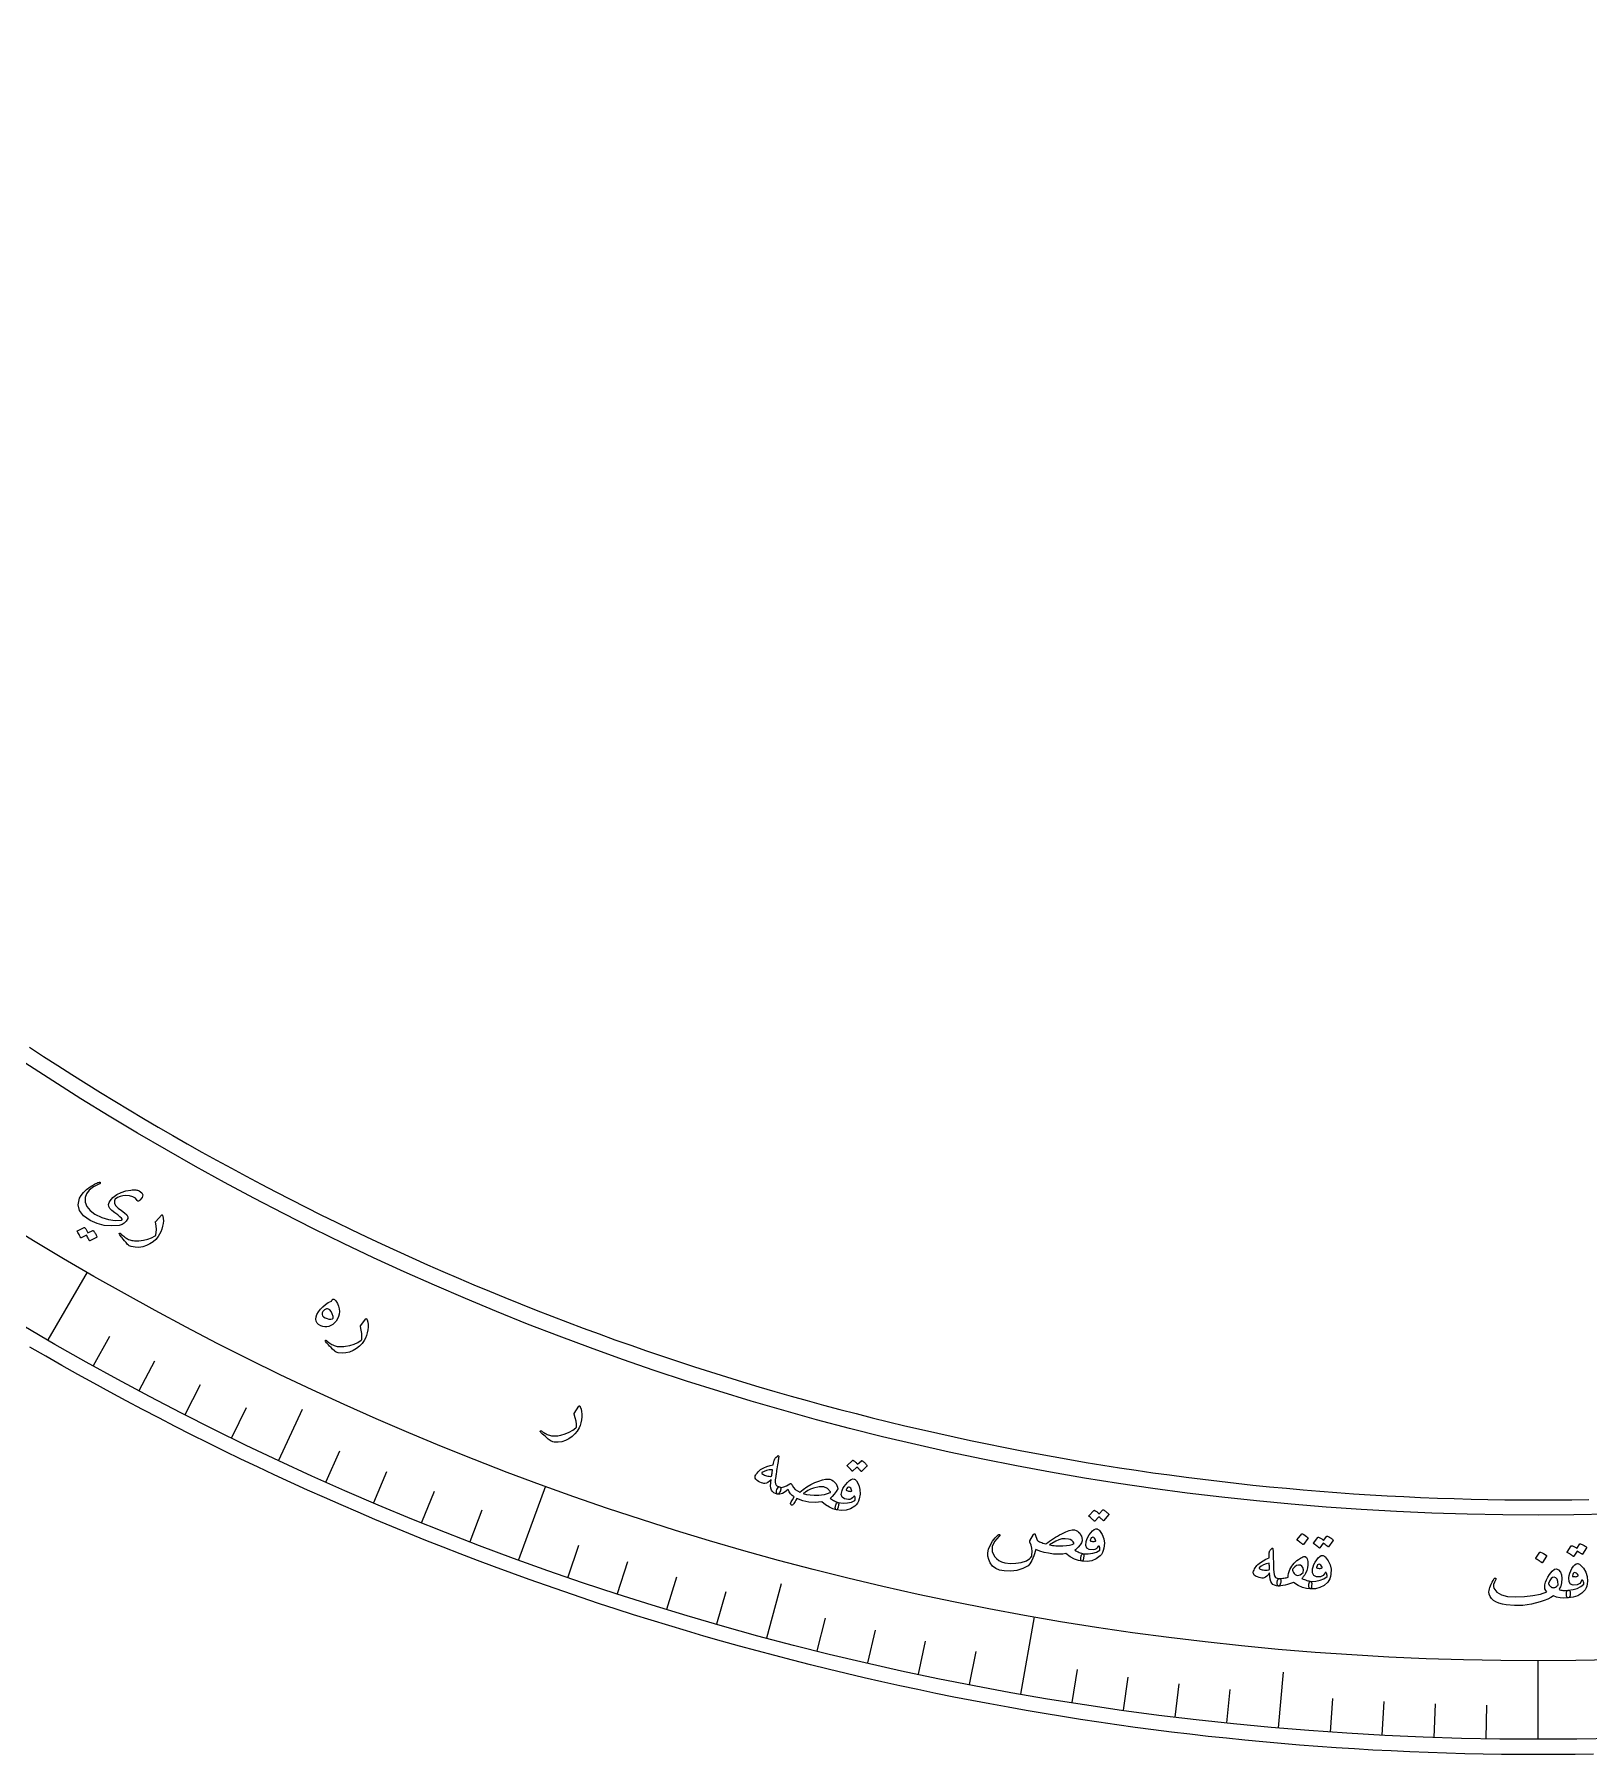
# Model space of a CAD drawing. Header units: millimetres. Extents: x -76 to 76, y -76 to 98.
# Drawn here: x -37.9 to 1.27, y -75.5 to -32.15 of the extents above; entities that cross this region are included whole.
import ezdxf

# ---------------------------------------------------------------- set-up
doc = ezdxf.new("R2010")
doc.units = ezdxf.units.MM
for name, color, linetype in [('CUT_INNER', 6, 'Continuous'), ('CUT_OUTER', 1, 'Continuous'), ('ENGRAVE', 7, 'Continuous'), ('ENGRAVE_FINE', 8, 'Continuous'), ('TEXT', 5, 'Continuous')]:
    doc.layers.add(name, color=color, linetype=linetype)

msp = doc.modelspace()

# ---------------------------------------------------------------- linework, layer by layer
at = {"layer": 'CUT_INNER'}
msp.add_lwpolyline([(-38.027, -57.6744), (-37.6724, -57.9067), (-37.3164, -58.1367), (-36.959, -58.3646), (-36.6002, -58.5903), (-36.24, -58.8137), (-35.8784, -59.035), (-35.5155, -59.254), (-35.1513, -59.4708), (-34.7857, -59.6854), (-34.4188, -59.8977), (-34.0506, -60.1078), (-33.6812, -60.3156), (-33.3105, -60.5211), (-32.9385, -60.7244), (-32.5653, -60.9253), (-32.1908, -61.124), (-31.8152, -61.3204), (-31.4383, -61.5144), (-31.0603, -61.7062), (-30.6811, -61.8956), (-30.3007, -62.0827), (-29.9192, -62.2674), (-29.5366, -62.4498), (-29.1528, -62.6299), (-28.768, -62.8076), (-28.3821, -62.9829), (-27.9951, -63.1559), (-27.607, -63.3265), (-27.218, -63.4947), (-26.8278, -63.6605), (-26.4367, -63.8239), (-26.0446, -63.9849), (-25.6515, -64.1435), (-25.2575, -64.2997), (-24.8624, -64.4535), (-24.4665, -64.6048), (-24.0696, -64.7537), (-23.6719, -64.9002), (-23.2732, -65.0442), (-22.8737, -65.1858), (-22.4732, -65.3249), (-22.072, -65.4616), (-21.6699, -65.5958), (-21.267, -65.7275), (-20.8633, -65.8568), (-20.4588, -65.9835), (-20.0536, -66.1078), (-19.6476, -66.2296), (-19.2408, -66.3489), (-18.8334, -66.4658), (-18.4252, -66.5801), (-18.0163, -66.6919), (-17.6068, -66.8012), (-17.1965, -66.9079), (-16.7857, -67.0122), (-16.3742, -67.1139), (-15.9621, -67.2131), (-15.5494, -67.3098), (-15.1361, -67.4039), (-14.7222, -67.4955), (-14.3078, -67.5846), (-13.8928, -67.6711), (-13.4773, -67.7551), (-13.0613, -67.8365), (-12.6449, -67.9154), (-12.2279, -67.9917), (-11.8105, -68.0654), (-11.3926, -68.1366), (-10.9743, -68.2053), (-10.5556, -68.2713), (-10.1365, -68.3348), (-9.717, -68.3957), (-9.2972, -68.454), (-8.877, -68.5098), (-8.4564, -68.563), (-8.0356, -68.6136), (-7.6144, -68.6616), (-7.193, -68.707), (-6.7713, -68.7498), (-6.3493, -68.7901), (-5.9271, -68.8278), (-5.5047, -68.8628), (-5.082, -68.8953), (-4.6592, -68.9252), (-4.2362, -68.9525), (-3.813, -68.9772), (-3.3897, -68.9993), (-2.9663, -69.0188), (-2.5427, -69.0357), (-2.1191, -69.05), (-1.6954, -69.0617), (-1.2716, -69.0708), (-0.8477, -69.0773), (-0.4239, -69.0812), (0, -69.0825), (0.4239, -69.0812), (0.8477, -69.0773), (1.2716, -69.0708)], dxfattribs=at)
at = {"layer": 'CUT_OUTER'}
msp.add_lwpolyline([(1.3897, -75.4872), (0.9265, -75.4943), (0.4633, -75.4986), (0, -75.5), (-0.4633, -75.4986), (-0.9265, -75.4943), (-1.3897, -75.4872), (-1.8529, -75.4773), (-2.3159, -75.4645), (-2.7789, -75.4488), (-3.2418, -75.4304), (-3.7046, -75.4091), (-4.1672, -75.3849), (-4.6297, -75.3579), (-5.092, -75.3281), (-5.5541, -75.2954), (-6.016, -75.2599), (-6.4777, -75.2216), (-6.9391, -75.1804), (-7.4003, -75.1364), (-7.8612, -75.0896), (-8.3218, -75.04), (-8.7821, -74.9875), (-9.242, -74.9322), (-9.7016, -74.8741), (-10.1608, -74.8131), (-10.6197, -74.7494), (-11.0782, -74.6828), (-11.5362, -74.6134), (-11.9938, -74.5413), (-12.4509, -74.4663), (-12.9076, -74.3885), (-13.3638, -74.3079), (-13.8195, -74.2245), (-14.2747, -74.1383), (-14.7293, -74.0493), (-15.1834, -73.9575), (-15.6369, -73.863), (-16.0898, -73.7656), (-16.5421, -73.6655), (-16.9938, -73.5626), (-17.4449, -73.457), (-17.8953, -73.3485), (-18.345, -73.2374), (-18.794, -73.1234), (-19.2424, -73.0067), (-19.69, -72.8873), (-20.1368, -72.7651), (-20.5829, -72.6402), (-21.0282, -72.5125), (-21.4728, -72.3821), (-21.9165, -72.249), (-22.3594, -72.1132), (-22.8014, -71.9746), (-23.2426, -71.8333), (-23.683, -71.6894), (-24.1224, -71.5427), (-24.5609, -71.3934), (-24.9985, -71.2413), (-25.4352, -71.0866), (-25.8709, -70.9292), (-26.3056, -70.7691), (-26.7393, -70.6064), (-27.1721, -70.441), (-27.6038, -70.2729), (-28.0344, -70.1022), (-28.4641, -69.9289), (-28.8926, -69.7529), (-29.3201, -69.5743), (-29.7464, -69.3931), (-30.1716, -69.2093), (-30.5957, -69.0228), (-31.0187, -68.8338), (-31.4404, -68.6422), (-31.861, -68.448), (-32.2804, -68.2512), (-32.6986, -68.0518), (-33.1155, -67.8499), (-33.5312, -67.6455), (-33.9457, -67.4384), (-34.3588, -67.2289), (-34.7707, -67.0168), (-35.1812, -66.8022), (-35.5905, -66.5851), (-35.9983, -66.3654), (-36.4049, -66.1433), (-36.81, -65.9187), (-37.2138, -65.6916), (-37.6162, -65.462), (-38.0171, -65.23)], dxfattribs=at)
at = {"layer": 'ENGRAVE'}
for points in [[(-37.5575, -65.0515), (-36.5692, -63.3397)], [(-31.7449, -68.0773), (-31.1483, -66.7977)], [(-25.6908, -70.585), (-25.0148, -68.7276)], [(-19.4412, -72.5555), (-19.0758, -71.1917)], [(-13.0436, -73.9738), (-12.7003, -72.0272)], [(0, -75.1149), (0, -73.1384)], [(-6.5467, -74.8291), (-6.4236, -73.4226)]]:
    msp.add_lwpolyline(points, dxfattribs=at)
for radius in [75.1149, 73.1384, 69.4676]:
    msp.add_circle((0, 0), radius, dxfattribs=at)
at = {"layer": 'ENGRAVE_FINE'}
for points in [[(-36.4165, -65.697), (-36.0058, -64.9561)], [(-35.2643, -66.3226), (-34.8666, -65.5746)], [(-34.1015, -66.9279), (-33.7169, -66.1731)], [(-32.9282, -67.5129), (-32.5569, -66.7515)], [(-30.552, -68.6209), (-30.2075, -67.847)], [(-29.3497, -69.1437), (-29.0188, -68.3639)], [(-28.1386, -69.6454), (-27.8212, -68.8599)], [(-26.9188, -70.1258), (-26.6152, -69.335)], [(-24.455, -71.0226), (-24.1792, -70.2216)], [(-23.2118, -71.4386), (-22.95, -70.6329)], [(-21.9615, -71.8328), (-21.7138, -71.0227)], [(-20.7045, -72.2051), (-20.471, -71.3908)], [(-18.172, -72.8837), (-17.967, -72.0618)], [(-16.8972, -73.1898), (-16.7066, -72.3644)], [(-15.6173, -73.4735), (-15.4412, -72.6449)], [(-14.3326, -73.7349), (-14.171, -72.9033)], [(-11.7506, -74.1902), (-11.618, -73.3535)], [(-10.454, -74.3839), (-10.3361, -73.5451)], [(-9.1542, -74.5551), (-9.051, -73.7143)], [(-7.8517, -74.7035), (-7.7631, -73.861)], [(-5.2398, -74.932), (-5.1807, -74.0869)], [(-3.9312, -75.012), (-3.8869, -74.1661)], [(-2.6215, -75.0692), (-2.5919, -74.2226)], [(-1.3109, -75.1035), (-1.2962, -74.2565)]]:
    msp.add_lwpolyline(points, dxfattribs=at)
at = {"layer": 'TEXT'}
for points in [[(-35.3099, -61.5354), (-35.3576, -61.4816), (-35.423, -61.4429), (-35.5062, -61.4191), (-35.6072, -61.4102), (-35.6782, -61.4163), (-35.7448, -61.4341), (-35.8069, -61.4635), (-35.8647, -61.5047), (-35.8737, -61.5144), (-35.8807, -61.5259), (-35.8857, -61.5392), (-35.8887, -61.5543), (-35.8824, -61.6102), (-35.8509, -61.6679), (-35.794, -61.7275), (-35.7117, -61.7889), (-35.6299, -61.8484), (-35.5763, -61.9017), (-35.5508, -61.9487), (-35.5534, -61.9896), (-35.5901, -62.0575), (-35.6375, -62.1094), (-35.6956, -62.1454), (-35.7647, -62.1654), (-35.9556, -62.1791), (-36.1416, -62.1627), (-36.3224, -62.1161), (-36.4978, -62.0393), (-36.6695, -61.9215), (-36.7715, -61.7891), (-36.8039, -61.6426), (-36.7668, -61.482), (-36.7252, -61.4067), (-36.6665, -61.3329), (-36.5909, -61.2606), (-36.4984, -61.1898), (-36.4702, -61.1716), (-36.4421, -61.1546), (-36.4142, -61.1386), (-36.3865, -61.1237), (-36.3589, -61.1099), (-36.3311, -61.0971), (-36.3032, -61.0853), (-36.2751, -61.0745), (-36.2615, -61.0713), (-36.2518, -61.0724), (-36.2459, -61.078), (-36.2439, -61.0881), (-36.2455, -61.0982), (-36.2496, -61.1069), (-36.2561, -61.1141), (-36.2651, -61.1197), (-36.4112, -61.1957), (-36.5201, -61.2777), (-36.5915, -61.366), (-36.6254, -61.4607), (-36.625, -61.582), (-36.5836, -61.6919), (-36.5012, -61.7904), (-36.3778, -61.8772), (-36.2038, -61.9616), (-36.0342, -62.015), (-35.869, -62.0377), (-35.7086, -62.0296), (-35.6979, -62.0272), (-35.6915, -62.0223), (-35.6896, -62.0149), (-35.692, -62.005), (-35.7098, -61.9789), (-35.7469, -61.9441), (-35.8031, -61.9006), (-35.8785, -61.8485), (-35.9532, -61.792), (-36.0037, -61.7378), (-36.0301, -61.686), (-36.0324, -61.6367), (-36.0185, -61.5883), (-35.9957, -61.5425), (-35.964, -61.4992), (-35.9232, -61.4583), (-35.8273, -61.3874), (-35.7201, -61.333), (-35.6017, -61.2951), (-35.4722, -61.2737), (-35.439, -61.27), (-35.4078, -61.2682), (-35.3786, -61.2683), (-35.3514, -61.2703), (-35.3263, -61.274), (-35.3032, -61.2792), (-35.2823, -61.2859), (-35.2634, -61.2942), (-35.1978, -61.3406), (-35.1728, -61.3955), (-35.1883, -61.4592), (-35.2446, -61.5314), (-35.2652, -61.5478), (-35.2829, -61.5539), (-35.2978, -61.5497), (-35.3099, -61.5354)], [(-34.6984, -61.904), (-34.6955, -61.9012), (-34.6928, -61.8993), (-34.6902, -61.8982), (-34.6878, -61.8979), (-34.6823, -61.9003), (-34.6773, -61.9062), (-34.6727, -61.9154), (-34.6685, -61.9281), (-34.6573, -61.9868), (-34.6541, -62.0492), (-34.659, -62.1152), (-34.6719, -62.185), (-34.6916, -62.2568), (-34.7168, -62.3243), (-34.7475, -62.3876), (-34.7837, -62.4466), (-34.8445, -62.5169), (-34.9142, -62.5781), (-34.9928, -62.63), (-35.0804, -62.6727), (-35.174, -62.7033), (-35.2694, -62.7174), (-35.3666, -62.7149), (-35.4657, -62.6958), (-35.4906, -62.6878), (-35.5137, -62.6765), (-35.5348, -62.6616), (-35.5539, -62.6433), (-35.5952, -62.5964), (-35.6322, -62.5536), (-35.6649, -62.5148), (-35.6933, -62.4801), (-35.7172, -62.4496), (-35.7367, -62.4234), (-35.7517, -62.4013), (-35.7622, -62.3835), (-35.7638, -62.3789), (-35.7646, -62.3749), (-35.7644, -62.3713), (-35.7633, -62.3683), (-35.7609, -62.365), (-35.7579, -62.3622), (-35.7544, -62.3601), (-35.7504, -62.3587), (-35.746, -62.3583), (-35.7416, -62.3594), (-35.7371, -62.3621), (-35.7327, -62.3664), (-35.7058, -62.393), (-35.6794, -62.4172), (-35.6536, -62.4392), (-35.6283, -62.4589), (-35.6033, -62.4764), (-35.5783, -62.4919), (-35.5535, -62.5054), (-35.5287, -62.5168), (-35.503, -62.5265), (-35.4753, -62.5347), (-35.4458, -62.5413), (-35.4143, -62.5465), (-35.3808, -62.55), (-35.3454, -62.5518), (-35.3078, -62.5519), (-35.2682, -62.5502), (-35.153, -62.5378), (-35.0468, -62.5136), (-34.9497, -62.4775), (-34.8617, -62.4296), (-34.8554, -62.4253), (-34.8499, -62.4193), (-34.8453, -62.4116), (-34.8415, -62.4022), (-34.8321, -62.3396), (-34.8304, -62.2651), (-34.8366, -62.1786), (-34.8505, -62.0802), (-34.8503, -62.0745), (-34.8495, -62.0698), (-34.848, -62.0661), (-34.8459, -62.0634)], [(-36.4351, -62.2916), (-36.4314, -62.2906), (-36.4274, -62.2912), (-36.423, -62.2931), (-36.4182, -62.2966), (-36.4039, -62.3139), (-36.3906, -62.3316), (-36.3783, -62.3497), (-36.3669, -62.3681), (-36.3565, -62.387), (-36.3469, -62.4066), (-36.3382, -62.4269), (-36.3304, -62.448), (-36.3297, -62.4534), (-36.3307, -62.4582), (-36.3335, -62.4622), (-36.3381, -62.4655), (-36.5079, -62.5523), (-36.5114, -62.5527), (-36.515, -62.5506), (-36.5187, -62.546), (-36.5225, -62.5389), (-36.5246, -62.5331), (-36.5285, -62.5247), (-36.5342, -62.5134), (-36.5418, -62.4995), (-36.5512, -62.4826), (-36.5625, -62.4626), (-36.5757, -62.4395), (-36.5908, -62.4132), (-36.7243, -62.4794), (-36.7295, -62.4807), (-36.7341, -62.4791), (-36.7382, -62.4744), (-36.7418, -62.4666), (-36.7448, -62.4599), (-36.7498, -62.4496), (-36.7568, -62.4357), (-36.7657, -62.4183), (-36.7767, -62.397), (-36.7902, -62.372), (-36.806, -62.343), (-36.8242, -62.3102), (-36.8254, -62.3058), (-36.8251, -62.3023), (-36.8231, -62.2998), (-36.8196, -62.2982), (-36.6507, -62.2189), (-36.6471, -62.2179), (-36.643, -62.2185), (-36.6386, -62.2205), (-36.6338, -62.2239), (-36.6212, -62.238), (-36.6096, -62.2525), (-36.5989, -62.2676), (-36.5891, -62.2832), (-36.5802, -62.2993), (-36.5721, -62.3156), (-36.5647, -62.3322), (-36.5582, -62.3491)], [(-30.3794, -64.0243), (-30.3595, -64.0245), (-30.3404, -64.0316), (-30.3219, -64.0458), (-30.3042, -64.0669), (-30.2656, -64.1315), (-30.2383, -64.1972), (-30.2221, -64.264), (-30.2172, -64.332), (-30.2226, -64.3978), (-30.2384, -64.4602), (-30.2645, -64.5193), (-30.3009, -64.5749), (-30.3419, -64.622), (-30.3861, -64.6603), (-30.4335, -64.6898), (-30.4841, -64.7105), (-30.5357, -64.7219), (-30.586, -64.7237), (-30.635, -64.7158), (-30.6827, -64.6983), (-30.7404, -64.6657), (-30.7812, -64.6258), (-30.8049, -64.5788), (-30.8117, -64.5247), (-30.8036, -64.4667), (-30.7816, -64.4063), (-30.7458, -64.3434), (-30.6963, -64.278), (-30.6362, -64.2143), (-30.5696, -64.1583), (-30.4966, -64.11), (-30.4171, -64.0695), (-30.414, -64.0673), (-30.4104, -64.0627), (-30.4062, -64.0558), (-30.4015, -64.0465), (-30.3961, -64.0365), (-30.3906, -64.0295), (-30.385, -64.0254), (-30.3794, -64.0243)], [(-30.3922, -64.5203), (-30.3795, -64.5141), (-30.3723, -64.5017), (-30.3708, -64.4832), (-30.3748, -64.4585), (-30.3964, -64.3894), (-30.4234, -64.3352), (-30.4561, -64.2958), (-30.4942, -64.2713), (-30.5152, -64.2656), (-30.538, -64.2674), (-30.5626, -64.2769), (-30.5892, -64.2939), (-30.6136, -64.3143), (-30.6321, -64.3337), (-30.6446, -64.3522), (-30.651, -64.3697), (-30.6523, -64.407), (-30.6399, -64.4399), (-30.6136, -64.4686), (-30.5736, -64.493), (-30.5257, -64.5121), (-30.4795, -64.523), (-30.435, -64.5257), (-30.3922, -64.5203)], [(-29.5497, -64.5205), (-29.547, -64.5176), (-29.5445, -64.5154), (-29.542, -64.5141), (-29.5396, -64.5136), (-29.534, -64.5156), (-29.5285, -64.521), (-29.5231, -64.5298), (-29.5179, -64.5421), (-29.502, -64.5997), (-29.4937, -64.6616), (-29.4932, -64.7279), (-29.5004, -64.7984), (-29.5142, -64.8716), (-29.5339, -64.9409), (-29.5593, -65.0065), (-29.5906, -65.0682), (-29.6454, -65.1433), (-29.7099, -65.21), (-29.7841, -65.2681), (-29.8679, -65.3177), (-29.9587, -65.3559), (-30.0526, -65.3776), (-30.1498, -65.3831), (-30.25, -65.3721), (-30.2756, -65.3662), (-30.2995, -65.3567), (-30.3217, -65.3437), (-30.3422, -65.327), (-30.3872, -65.2836), (-30.4276, -65.2439), (-30.4633, -65.2079), (-30.4944, -65.1757), (-30.5208, -65.1472), (-30.5423, -65.1226), (-30.559, -65.1019), (-30.5709, -65.085), (-30.573, -65.0805), (-30.574, -65.0765), (-30.5741, -65.073), (-30.5733, -65.0699), (-30.5712, -65.0664), (-30.5685, -65.0634), (-30.5651, -65.061), (-30.5612, -65.0592), (-30.5569, -65.0585), (-30.5524, -65.0593), (-30.5477, -65.0616), (-30.5429, -65.0655), (-30.514, -65.0898), (-30.4857, -65.1118), (-30.4582, -65.1316), (-30.4314, -65.1492), (-30.405, -65.1646), (-30.3789, -65.1781), (-30.353, -65.1895), (-30.3274, -65.1988), (-30.301, -65.2064), (-30.2728, -65.2123), (-30.2428, -65.2165), (-30.211, -65.2191), (-30.1773, -65.2199), (-30.1418, -65.2188), (-30.1044, -65.2158), (-30.0651, -65.2109), (-29.9512, -65.1892), (-29.8474, -65.1564), (-29.7536, -65.1126), (-29.6697, -65.0577), (-29.6637, -65.0529), (-29.6588, -65.0465), (-29.6548, -65.0384), (-29.6518, -65.0287), (-29.6475, -64.9656), (-29.6519, -64.8912), (-29.6651, -64.8055), (-29.6869, -64.7085), (-29.6872, -64.7029), (-29.6868, -64.6981), (-29.6856, -64.6943), (-29.6837, -64.6914)], [(-24.1796, -66.7191), (-24.1771, -66.7159), (-24.1747, -66.7135), (-24.1724, -66.712), (-24.17, -66.7113), (-24.1643, -66.7128), (-24.1584, -66.7178), (-24.1523, -66.7261), (-24.1461, -66.7379), (-24.1255, -66.7941), (-24.1122, -66.8551), (-24.1063, -66.9211), (-24.1077, -66.992), (-24.1155, -67.066), (-24.1294, -67.1368), (-24.1494, -67.2042), (-24.1756, -67.2683), (-24.2241, -67.3476), (-24.2829, -67.4193), (-24.3521, -67.4833), (-24.4316, -67.5396), (-24.5189, -67.585), (-24.6108, -67.6144), (-24.7071, -67.6277), (-24.8079, -67.625), (-24.8339, -67.6212), (-24.8585, -67.6137), (-24.8817, -67.6025), (-24.9035, -67.5876), (-24.9519, -67.548), (-24.9954, -67.5117), (-25.0339, -67.4788), (-25.0676, -67.4492), (-25.0962, -67.423), (-25.1197, -67.4002), (-25.138, -67.3809), (-25.1512, -67.3651), (-25.1536, -67.3608), (-25.155, -67.3569), (-25.1554, -67.3534), (-25.1548, -67.3502), (-25.153, -67.3465), (-25.1505, -67.3434), (-25.1474, -67.3407), (-25.1436, -67.3386), (-25.1394, -67.3375), (-25.1349, -67.3379), (-25.13, -67.3399), (-25.1249, -67.3433), (-25.0941, -67.3652), (-25.0641, -67.3849), (-25.0351, -67.4024), (-25.0069, -67.4177), (-24.9794, -67.4309), (-24.9522, -67.4421), (-24.9255, -67.4514), (-24.8992, -67.4586), (-24.8723, -67.464), (-24.8437, -67.4676), (-24.8134, -67.4694), (-24.7815, -67.4693), (-24.7479, -67.4674), (-24.7126, -67.4634), (-24.6756, -67.4574), (-24.6368, -67.4493), (-24.5251, -67.4183), (-24.4243, -67.3772), (-24.3343, -67.3258), (-24.2553, -67.2643), (-24.2497, -67.259), (-24.2453, -67.2522), (-24.242, -67.2438), (-24.2398, -67.2339), (-24.2407, -67.1706), (-24.2512, -67.0968), (-24.2713, -67.0125), (-24.301, -66.9176), (-24.3017, -66.912), (-24.3017, -66.9073), (-24.3008, -66.9034), (-24.2992, -66.9003)], [(-19.1729, -67.9754), (-19.1575, -67.966), (-19.1477, -67.9671), (-19.1436, -67.9787), (-19.1452, -68.0007), (-19.1474, -68.0137), (-19.1501, -68.0317), (-19.1535, -68.0547), (-19.1574, -68.0828), (-19.1622, -68.1162), (-19.1679, -68.155), (-19.1746, -68.1993), (-19.1824, -68.2491), (-19.1899, -68.298), (-19.1967, -68.3419), (-19.2027, -68.3805), (-19.2079, -68.4141), (-19.2124, -68.4424), (-19.216, -68.4653), (-19.2188, -68.4828), (-19.2207, -68.4949), (-19.2311, -68.5719), (-19.2322, -68.6337), (-19.2241, -68.6802), (-19.2068, -68.7115), (-19.1924, -68.7259), (-19.1734, -68.7378), (-19.15, -68.7475), (-19.1221, -68.7549), (-19.1064, -68.7621), (-19.096, -68.7736), (-19.0909, -68.7894), (-19.0911, -68.8095), (-19.0956, -68.8325), (-19.1027, -68.8551), (-19.1124, -68.8772), (-19.1247, -68.8988), (-19.1378, -68.9165), (-19.1502, -68.929), (-19.1619, -68.9361), (-19.1731, -68.938), (-19.2265, -68.9225), (-19.2699, -68.9), (-19.3034, -68.8703), (-19.3268, -68.8336), (-19.3416, -68.7852), (-19.348, -68.7251), (-19.3463, -68.6533), (-19.3362, -68.5699), (-19.3787, -68.6105), (-19.4188, -68.6404), (-19.4564, -68.6598), (-19.4917, -68.6686), (-19.518, -68.6678), (-19.5476, -68.662), (-19.5804, -68.6512), (-19.6165, -68.6352), (-19.6535, -68.615), (-19.6838, -68.5951), (-19.7072, -68.5755), (-19.7238, -68.5561), (-19.7355, -68.5348), (-19.7415, -68.5142), (-19.7416, -68.4946), (-19.7359, -68.4758), (-19.7244, -68.4535), (-19.7089, -68.4297), (-19.6893, -68.4043), (-19.6657, -68.3773), (-19.6405, -68.3506), (-19.6191, -68.3297), (-19.6016, -68.3146), (-19.588, -68.3052), (-19.5173, -68.271), (-19.4426, -68.2413), (-19.3637, -68.216), (-19.2807, -68.195), (-19.2724, -68.1553), (-19.2648, -68.1211), (-19.2579, -68.0925), (-19.2518, -68.0694), (-19.2452, -68.0504), (-19.2369, -68.0341), (-19.2269, -68.0205), (-19.2152, -68.0095)], [(-19.3016, -68.323), (-19.3822, -68.3275), (-19.4534, -68.3408), (-19.5152, -68.3632), (-19.5675, -68.3945), (-19.5718, -68.3996), (-19.5732, -68.4049), (-19.5717, -68.4106), (-19.5672, -68.4165), (-19.5486, -68.4317), (-19.5276, -68.4451), (-19.5042, -68.457), (-19.4784, -68.4671), (-19.4502, -68.4756), (-19.4196, -68.4824), (-19.3866, -68.4876), (-19.3513, -68.4911), (-19.3456, -68.4909), (-19.3393, -68.4895), (-19.3324, -68.4869), (-19.3249, -68.4832), (-19.3214, -68.4662), (-19.3181, -68.4483), (-19.3149, -68.4296), (-19.3119, -68.41), (-19.3091, -68.3896), (-19.3064, -68.3683), (-19.3039, -68.3461), (-19.3016, -68.323)], [(-17.0598, -68.0944), (-17.0567, -68.0925), (-17.0527, -68.0918), (-17.0481, -68.0924), (-17.0426, -68.0944), (-17.0246, -68.1069), (-17.0075, -68.12), (-16.9911, -68.1338), (-16.9755, -68.1481), (-16.9607, -68.1632), (-16.9465, -68.1793), (-16.9329, -68.1962), (-16.92, -68.2141), (-16.9179, -68.2191), (-16.9176, -68.224), (-16.9191, -68.2286), (-16.9225, -68.2331), (-17.0586, -68.3646), (-17.0617, -68.366), (-17.0657, -68.365), (-17.0703, -68.3617), (-17.0758, -68.356), (-17.0793, -68.3511), (-17.0852, -68.3441), (-17.0936, -68.335), (-17.1044, -68.3238), (-17.1177, -68.3103), (-17.1336, -68.2944), (-17.1522, -68.2761), (-17.1733, -68.2553), (-17.2808, -68.3567), (-17.2853, -68.3595), (-17.2901, -68.3592), (-17.2952, -68.3559), (-17.3006, -68.3495), (-17.3053, -68.344), (-17.3127, -68.3355), (-17.3229, -68.3242), (-17.3359, -68.3101), (-17.3519, -68.2929), (-17.3712, -68.2728), (-17.3937, -68.2496), (-17.4195, -68.2234), (-17.4219, -68.2195), (-17.4225, -68.2161), (-17.4214, -68.2131), (-17.4184, -68.2106), (-17.2813, -68.0865), (-17.2781, -68.0845), (-17.2742, -68.0839), (-17.2695, -68.0845), (-17.2641, -68.0865), (-17.2486, -68.0963), (-17.2338, -68.1069), (-17.2198, -68.1183), (-17.2064, -68.1305), (-17.1938, -68.1432), (-17.1818, -68.1565), (-17.1705, -68.1703), (-17.1599, -68.1847)], [(-18.6879, -69.047), (-18.7135, -69.0867), (-18.7341, -69.1203), (-18.7499, -69.1479), (-18.7607, -69.1695), (-18.7698, -69.1868), (-18.7799, -69.1998), (-18.7911, -69.2084), (-18.8032, -69.2126), (-18.8141, -69.2128), (-18.8237, -69.2109), (-18.8323, -69.2068), (-18.8397, -69.2005), (-18.8439, -69.175), (-18.8309, -69.134), (-18.8008, -69.0774), (-18.7535, -69.0051), (-18.7812, -68.9869), (-18.806, -68.9679), (-18.8278, -68.948), (-18.8466, -68.9272), (-18.8633, -68.9049), (-18.8787, -68.8801), (-18.893, -68.853), (-18.906, -68.8234), (-18.9803, -68.8812), (-19.0496, -68.9196), (-19.1139, -68.9385), (-19.1731, -68.938), (-19.1833, -68.9336), (-19.1909, -68.9248), (-19.1959, -68.9115), (-19.1982, -68.8937), (-19.1972, -68.8551), (-19.1907, -68.8213), (-19.1786, -68.7923), (-19.161, -68.7682), (-19.1505, -68.7589), (-19.1405, -68.7536), (-19.131, -68.7523), (-19.1221, -68.7549), (-19.0732, -68.765), (-19.0142, -68.7558), (-18.9452, -68.727), (-18.8663, -68.6788), (-18.857, -68.6731), (-18.8487, -68.6705), (-18.8411, -68.6709), (-18.8344, -68.6744), (-18.8307, -68.677), (-18.8272, -68.6802), (-18.8239, -68.6843), (-18.8209, -68.6891), (-18.8178, -68.6944), (-18.8146, -68.7001), (-18.8112, -68.7061), (-18.8076, -68.7124), (-18.7722, -68.7707), (-18.7281, -68.8189), (-18.6752, -68.8573), (-18.6135, -68.8856), (-18.5281, -68.8159), (-18.4365, -68.7528), (-18.3386, -68.6962), (-18.2344, -68.6461), (-18.1338, -68.6059), (-18.0441, -68.5774), (-17.9653, -68.5607), (-17.8972, -68.5559), (-17.8554, -68.562), (-17.8144, -68.578), (-17.774, -68.6039), (-17.7342, -68.6396), (-17.7004, -68.6792), (-17.6764, -68.7189), (-17.6622, -68.7588), (-17.6578, -68.7989), (-17.6995, -68.8736), (-17.7446, -68.9395), (-17.7933, -68.9966), (-17.8455, -69.0449), (-17.8178, -69.0625), (-17.7909, -69.0789), (-17.7648, -69.0941), (-17.7394, -69.1082), (-17.7148, -69.1208), (-17.6908, -69.1318), (-17.6675, -69.1411), (-17.6449, -69.1487), (-17.6374, -69.1541), (-17.6333, -69.1653), (-17.6326, -69.1825), (-17.6353, -69.2056), (-17.6466, -69.2631), (-17.6597, -69.3035), (-17.6748, -69.3267), (-17.6919, -69.3329), (-17.7766, -69.31), (-17.8664, -69.2679), (-17.9614, -69.2067), (-18.0614, -69.1262), (-18.2268, -69.148), (-18.3865, -69.1421), (-18.5402, -69.1084), (-18.6879, -69.047)], [(-17.8431, -68.8754), (-17.913, -68.7966), (-18.0076, -68.7556), (-18.1272, -68.7524), (-18.2718, -68.7869), (-18.3469, -68.8149), (-18.4141, -68.8468), (-18.4734, -68.8827), (-18.5248, -68.9226), (-18.4436, -68.9429), (-18.3518, -68.9563), (-18.2495, -68.9628), (-18.1367, -68.9624), (-18.0623, -68.956), (-17.9895, -68.9431), (-17.9184, -68.9237), (-17.8489, -68.8979), (-17.8422, -68.894), (-17.839, -68.889), (-17.8393, -68.8828), (-17.8431, -68.8754)], [(-17.2445, -68.5553), (-17.231, -68.5609), (-17.2171, -68.5709), (-17.2026, -68.5854), (-17.1876, -68.6044), (-17.1293, -68.7096), (-17.0978, -68.8194), (-17.093, -68.934), (-17.1151, -69.0534), (-17.1366, -69.113), (-17.1628, -69.1645), (-17.1938, -69.2076), (-17.2296, -69.2425), (-17.3337, -69.307), (-17.4455, -69.3436), (-17.5649, -69.3522), (-17.6919, -69.3329), (-17.7036, -69.3267), (-17.712, -69.3152), (-17.7171, -69.2982), (-17.7189, -69.2758), (-17.7186, -69.2638), (-17.7174, -69.2517), (-17.7152, -69.2396), (-17.712, -69.2275), (-17.7082, -69.2156), (-17.7042, -69.2044), (-17.6999, -69.1938), (-17.6954, -69.1838), (-17.6852, -69.167), (-17.6734, -69.1556), (-17.66, -69.1495), (-17.6449, -69.1487), (-17.5205, -69.1632), (-17.4085, -69.1596), (-17.309, -69.1381), (-17.2221, -69.0986), (-17.2184, -69.0689), (-17.2169, -69.0449), (-17.2176, -69.0266), (-17.2206, -69.0141), (-17.2251, -69.0027), (-17.23, -68.9949), (-17.2351, -68.9905), (-17.2406, -68.9895), (-17.2446, -68.9898), (-17.248, -68.9909), (-17.2507, -68.9927), (-17.2529, -68.9951), (-17.2827, -69.0307), (-17.3148, -69.0558), (-17.3493, -69.0705), (-17.3861, -69.0749), (-17.4855, -69.0578), (-17.5457, -69.0144), (-17.5668, -68.9446), (-17.5487, -68.8486), (-17.5267, -68.7964), (-17.4961, -68.7443), (-17.4568, -68.6922), (-17.4088, -68.6401), (-17.3613, -68.5969), (-17.3181, -68.5683), (-17.2792, -68.5545), (-17.2445, -68.5553)], [(-17.3675, -68.7595), (-17.3892, -68.7601), (-17.409, -68.7713), (-17.4269, -68.7931), (-17.4428, -68.8254), (-17.444, -68.8308), (-17.4446, -68.8347), (-17.4446, -68.8372), (-17.4439, -68.8382), (-17.4246, -68.8484), (-17.4044, -68.8563), (-17.3835, -68.862), (-17.3616, -68.8655), (-17.3419, -68.8663), (-17.325, -68.8644), (-17.3109, -68.8599), (-17.2998, -68.8528), (-17.3145, -68.8141), (-17.3307, -68.7857), (-17.3483, -68.7675), (-17.3675, -68.7595)], [(-10.9778, -69.3352), (-10.9748, -69.333), (-10.971, -69.332), (-10.9663, -69.3322), (-10.9607, -69.3337), (-10.9417, -69.3445), (-10.9234, -69.3561), (-10.9059, -69.3684), (-10.8891, -69.3813), (-10.873, -69.395), (-10.8574, -69.4097), (-10.8424, -69.4254), (-10.8279, -69.4421), (-10.8254, -69.4469), (-10.8247, -69.4517), (-10.8258, -69.4565), (-10.8288, -69.4612), (-10.9527, -69.6043), (-10.9557, -69.6059), (-10.9597, -69.6053), (-10.9647, -69.6024), (-10.9706, -69.5972), (-10.9745, -69.5926), (-10.981, -69.5862), (-10.9902, -69.5778), (-11.0019, -69.5676), (-11.0164, -69.5554), (-11.0337, -69.541), (-11.0538, -69.5243), (-11.0767, -69.5055), (-11.1748, -69.616), (-11.179, -69.6192), (-11.1838, -69.6194), (-11.1892, -69.6165), (-11.1951, -69.6106), (-11.2002, -69.6055), (-11.2084, -69.5978), (-11.2196, -69.5874), (-11.2338, -69.5744), (-11.2512, -69.5588), (-11.2722, -69.5404), (-11.2967, -69.5193), (-11.3247, -69.4955), (-11.3274, -69.4918), (-11.3283, -69.4885), (-11.3274, -69.4854), (-11.3247, -69.4827), (-11.1991, -69.3469), (-11.1961, -69.3447), (-11.1923, -69.3437), (-11.1876, -69.3439), (-11.182, -69.3454), (-11.1657, -69.3538), (-11.15, -69.3631), (-11.135, -69.3732), (-11.1207, -69.3841), (-11.1069, -69.3957), (-11.0938, -69.4079), (-11.0814, -69.4207), (-11.0695, -69.434)], [(-12.2211, -70.4453), (-12.3412, -70.428), (-12.4545, -70.4039), (-12.5609, -70.373), (-12.6604, -70.3355), (-12.715, -70.4917), (-12.7664, -70.6114), (-12.8145, -70.6947), (-12.8593, -70.7416), (-12.9941, -70.8134), (-13.1398, -70.8591), (-13.2965, -70.8786), (-13.4638, -70.8719), (-13.5785, -70.8489), (-13.6749, -70.8078), (-13.7531, -70.7486), (-13.8129, -70.6713), (-13.8527, -70.5857), (-13.8727, -70.4992), (-13.8728, -70.4118), (-13.8532, -70.3234), (-13.8107, -70.2153), (-13.7564, -70.1197), (-13.6903, -70.0366), (-13.6125, -69.966), (-13.6028, -69.9587), (-13.5941, -69.9545), (-13.5866, -69.9533), (-13.5802, -69.9551), (-13.5744, -69.9589), (-13.5705, -69.9634), (-13.5687, -69.9686), (-13.5689, -69.9745), (-13.5708, -69.9807), (-13.574, -69.9869), (-13.5786, -69.9931), (-13.5845, -69.9994), (-13.7024, -70.1273), (-13.7622, -70.2541), (-13.7637, -70.38), (-13.7065, -70.5048), (-13.6579, -70.5623), (-13.5983, -70.608), (-13.5277, -70.6422), (-13.4462, -70.6646), (-13.3036, -70.682), (-13.1651, -70.6794), (-13.0308, -70.6566), (-12.901, -70.6138), (-12.8627, -70.5938), (-12.8278, -70.5686), (-12.7964, -70.5382), (-12.7683, -70.5027), (-12.7648, -70.4974), (-12.7624, -70.4909), (-12.7611, -70.4831), (-12.7609, -70.474), (-12.7594, -70.3829), (-12.7674, -70.2984), (-12.7849, -70.2205), (-12.8118, -70.1492), (-12.8167, -70.1371), (-12.8189, -70.1265), (-12.8185, -70.1174), (-12.8154, -70.1099), (-12.7199, -69.9513), (-12.7131, -69.9432), (-12.7067, -69.9376), (-12.7008, -69.9347), (-12.6954, -69.9343), (-12.6914, -69.936), (-12.6877, -69.9395), (-12.6844, -69.9448), (-12.6814, -69.9519), (-12.6282, -70.0967), (-12.6127, -70.1097), (-12.5939, -70.1222), (-12.5715, -70.1342), (-12.5457, -70.1458), (-12.5167, -70.1572), (-12.4845, -70.1685), (-12.4493, -70.1799), (-12.411, -70.1912), (-12.3644, -70.1559), (-12.3169, -70.1215), (-12.2683, -70.0881), (-12.2188, -70.0556), (-12.1683, -70.0241), (-12.1167, -69.9935), (-12.0642, -69.9639), (-12.0108, -69.9352), (-11.9096, -69.8869), (-11.8221, -69.8549), (-11.748, -69.8393), (-11.6874, -69.8401), (-11.6498, -69.8502), (-11.6158, -69.8675), (-11.5854, -69.892), (-11.5585, -69.9236), (-11.5349, -69.9607), (-11.5161, -69.9991), (-11.5019, -70.0389), (-11.4926, -70.08), (-11.4921, -70.0878), (-11.4925, -70.096), (-11.4938, -70.1047), (-11.4959, -70.1137), (-11.5169, -70.164), (-11.5509, -70.217), (-11.5979, -70.2726), (-11.658, -70.3309), (-11.6661, -70.3365), (-11.6732, -70.3412), (-11.6793, -70.345), (-11.6844, -70.3479), (-11.6544, -70.3641), (-11.6252, -70.3789), (-11.5969, -70.3923), (-11.5694, -70.4044), (-11.5427, -70.415), (-11.5168, -70.424), (-11.4917, -70.4314), (-11.4674, -70.4371), (-11.4595, -70.4418), (-11.4544, -70.4526), (-11.4522, -70.4697), (-11.4529, -70.493), (-11.459, -70.5512), (-11.4686, -70.5926), (-11.4815, -70.6171), (-11.498, -70.6247), (-11.5893, -70.6094), (-11.6884, -70.5725), (-11.7951, -70.5142), (-11.9094, -70.4344), (-11.9814, -70.4455), (-12.0574, -70.451), (-12.1373, -70.4509), (-12.2211, -70.4453)], [(-11.8388, -70.0673), (-11.9252, -70.0593), (-12.008, -70.0653), (-12.087, -70.0852), (-12.1623, -70.119), (-12.3166, -70.2164), (-12.2797, -70.2233), (-12.2415, -70.229), (-12.202, -70.2336), (-12.1613, -70.2371), (-12.1191, -70.2394), (-12.075, -70.2407), (-12.0292, -70.2409), (-11.9816, -70.2401), (-11.8903, -70.2342), (-11.8123, -70.2216), (-11.7478, -70.2025), (-11.6967, -70.1768), (-11.7261, -70.1344), (-11.7596, -70.102), (-11.7971, -70.0797), (-11.8388, -70.0673)], [(-11.121, -69.8106), (-11.1071, -69.815), (-11.0923, -69.8238), (-11.0766, -69.8369), (-11.06, -69.8545), (-10.9927, -69.9541), (-10.9515, -70.0608), (-10.9367, -70.1745), (-10.9482, -70.2953), (-10.9643, -70.3566), (-10.9858, -70.4102), (-11.0129, -70.4559), (-11.0455, -70.4938), (-11.1435, -70.5672), (-11.2516, -70.6136), (-11.3698, -70.6327), (-11.498, -70.6247), (-11.5102, -70.6196), (-11.5196, -70.6089), (-11.5262, -70.5924), (-11.53, -70.5703), (-11.5307, -70.5582), (-11.5306, -70.5461), (-11.5294, -70.5338), (-11.5274, -70.5215), (-11.5246, -70.5094), (-11.5216, -70.4978), (-11.5183, -70.4869), (-11.5146, -70.4765), (-11.506, -70.4589), (-11.4952, -70.4465), (-11.4824, -70.4392), (-11.4674, -70.4371), (-11.3422, -70.4405), (-11.231, -70.4271), (-11.1338, -70.3968), (-11.0507, -70.3498), (-11.0496, -70.3199), (-11.0503, -70.2959), (-11.0526, -70.2778), (-11.0567, -70.2655), (-11.0622, -70.2546), (-11.0677, -70.2472), (-11.0732, -70.2433), (-11.0788, -70.2428), (-11.0828, -70.2435), (-11.086, -70.2448), (-11.0886, -70.2468), (-11.0905, -70.2495), (-11.1171, -70.2875), (-11.1469, -70.3154), (-11.1799, -70.3331), (-11.2162, -70.3407), (-11.3167, -70.3325), (-11.3805, -70.2945), (-11.4077, -70.2269), (-11.3981, -70.1296), (-11.3809, -70.0757), (-11.3549, -70.0211), (-11.3204, -69.9658), (-11.2772, -69.9096), (-11.2337, -69.8624), (-11.1932, -69.8301), (-11.1556, -69.8129), (-11.121, -69.8106)], [(-11.2255, -70.0249), (-11.2471, -70.0274), (-11.2658, -70.0403), (-11.2817, -70.0636), (-11.2947, -70.0972), (-11.2954, -70.1027), (-11.2957, -70.1066), (-11.2954, -70.1091), (-11.2946, -70.11), (-11.2745, -70.1185), (-11.2537, -70.1246), (-11.2324, -70.1284), (-11.2103, -70.13), (-11.1906, -70.129), (-11.1739, -70.1256), (-11.1603, -70.1199), (-11.1498, -70.1118), (-11.1679, -70.0746), (-11.1865, -70.0477), (-11.2057, -70.0311), (-11.2255, -70.0249)], [(-5.9641, -69.9387), (-5.9613, -69.9363), (-5.9575, -69.935), (-5.9528, -69.9349), (-5.9472, -69.9359), (-5.9082, -69.9559), (-5.8719, -69.9794), (-5.8382, -70.0063), (-5.8071, -70.0367), (-5.8042, -70.0412), (-5.8032, -70.0455), (-5.8039, -70.0497), (-5.8065, -70.0537), (-5.9176, -70.2054), (-5.9216, -70.2089), (-5.9264, -70.2095), (-5.9319, -70.207), (-5.9383, -70.2016), (-5.9438, -70.1969), (-5.9525, -70.1898), (-5.9644, -70.1803), (-5.9795, -70.1684), (-5.9981, -70.1541), (-6.0204, -70.1374), (-6.0464, -70.1182), (-6.0761, -70.0965), (-6.08, -70.093), (-6.0818, -70.0897), (-6.0815, -70.0865), (-6.0791, -70.0835)], [(-5.3335, -69.996), (-5.3307, -69.9936), (-5.3269, -69.9923), (-5.3222, -69.9921), (-5.3166, -69.993), (-5.2967, -70.0024), (-5.2775, -70.0124), (-5.2591, -70.0232), (-5.2413, -70.0347), (-5.2242, -70.0471), (-5.2075, -70.0605), (-5.1912, -70.075), (-5.1755, -70.0904), (-5.1725, -70.095), (-5.1714, -70.0997), (-5.1722, -70.1046), (-5.1748, -70.1095), (-5.2867, -70.2621), (-5.2896, -70.264), (-5.2936, -70.2637), (-5.2988, -70.2612), (-5.3051, -70.2565), (-5.3094, -70.2523), (-5.3164, -70.2464), (-5.3262, -70.2388), (-5.3387, -70.2296), (-5.3541, -70.2186), (-5.3725, -70.2056), (-5.3939, -70.1906), (-5.4182, -70.1737), (-5.5071, -70.2918), (-5.5111, -70.2953), (-5.5158, -70.2959), (-5.5214, -70.2934), (-5.5278, -70.288), (-5.5333, -70.2834), (-5.5421, -70.2763), (-5.5541, -70.2669), (-5.5693, -70.2551), (-5.5879, -70.2409), (-5.6103, -70.2243), (-5.6365, -70.2053), (-5.6663, -70.1838), (-5.6693, -70.1804), (-5.6705, -70.1771), (-5.6698, -70.174), (-5.6674, -70.171), (-5.5531, -70.0255), (-5.5503, -70.0231), (-5.5466, -70.0218), (-5.5419, -70.0216), (-5.5362, -70.0226), (-5.5192, -70.0297), (-5.5029, -70.0377), (-5.4871, -70.0465), (-5.4719, -70.0563), (-5.4573, -70.0667), (-5.4433, -70.0778), (-5.4298, -70.0895), (-5.4169, -70.1018)], [(1.0456, -70.1911), (1.0482, -70.1884), (1.0518, -70.1868), (1.0565, -70.1862), (1.0622, -70.1866), (1.0828, -70.1941), (1.1028, -70.2024), (1.1222, -70.2114), (1.1409, -70.2213), (1.1591, -70.2321), (1.177, -70.2439), (1.1945, -70.2568), (1.2116, -70.2708), (1.2149, -70.2751), (1.2164, -70.2797), (1.2161, -70.2846), (1.214, -70.2898), (1.1164, -70.4519), (1.1137, -70.454), (1.1097, -70.4541), (1.1043, -70.4521), (1.0975, -70.448), (1.0929, -70.4441), (1.0854, -70.4389), (1.075, -70.4323), (1.0616, -70.4242), (1.0453, -70.4146), (1.0258, -70.4034), (1.0032, -70.3904), (0.9774, -70.3758), (0.8996, -70.5014), (0.896, -70.5053), (0.8913, -70.5063), (0.8855, -70.5044), (0.8787, -70.4996), (0.8727, -70.4954), (0.8634, -70.4892), (0.8506, -70.4809), (0.8344, -70.4706), (0.8145, -70.4581), (0.7907, -70.4436), (0.7629, -70.427), (0.7312, -70.4084), (0.728, -70.4052), (0.7265, -70.4021), (0.7268, -70.3989), (0.729, -70.3957), (0.8296, -70.2405), (0.8321, -70.2378), (0.8358, -70.2362), (0.8404, -70.2356), (0.8462, -70.236), (0.8637, -70.2416), (0.8807, -70.248), (0.8972, -70.2554), (0.9132, -70.2637), (0.9287, -70.2728), (0.9437, -70.2826), (0.9582, -70.293), (0.9722, -70.3041)], [(-6.7191, -70.3072), (-6.7056, -70.2952), (-6.6958, -70.2946), (-6.6897, -70.3052), (-6.6873, -70.3272), (-6.6871, -70.3404), (-6.6866, -70.3586), (-6.6858, -70.3818), (-6.6846, -70.4102), (-6.6834, -70.4438), (-6.6821, -70.4831), (-6.6808, -70.5279), (-6.6795, -70.5782), (-6.6781, -70.6277), (-6.677, -70.6721), (-6.676, -70.7112), (-6.6751, -70.7451), (-6.6745, -70.7738), (-6.6739, -70.797), (-6.6736, -70.8147), (-6.6733, -70.827), (-6.6698, -70.9046), (-6.6598, -70.9656), (-6.6435, -71.0099), (-6.6209, -71.0376), (-6.6041, -71.0491), (-6.5834, -71.0575), (-6.5586, -71.0629), (-6.5299, -71.0651), (-6.5131, -71.0694), (-6.5008, -71.0789), (-6.493, -71.0935), (-6.4896, -71.1133), (-6.4899, -71.1368), (-6.4928, -71.1602), (-6.4984, -71.1837), (-6.5067, -71.2072), (-6.5164, -71.227), (-6.5263, -71.2414), (-6.5366, -71.2506), (-6.5473, -71.2544), (-6.6026, -71.2487), (-6.6493, -71.2343), (-6.6875, -71.2111), (-6.7172, -71.1792), (-6.7403, -71.1341), (-6.7575, -71.0762), (-6.7685, -71.0053), (-6.7735, -70.9214), (-6.8081, -70.9689), (-6.8422, -71.0055), (-6.8758, -71.0313), (-6.9089, -71.0462), (-6.9349, -71.0502), (-6.9651, -71.0498), (-6.9993, -71.0449), (-7.0377, -71.0357), (-7.0777, -71.0225), (-7.111, -71.0083), (-7.1376, -70.9931), (-7.1573, -70.9771), (-7.1727, -70.9581), (-7.1822, -70.939), (-7.1858, -70.9197), (-7.1836, -70.9001), (-7.1763, -70.8762), (-7.1652, -70.85), (-7.1505, -70.8215), (-7.1322, -70.7907), (-7.1121, -70.76), (-7.0948, -70.7356), (-7.0803, -70.7175), (-7.0685, -70.7059), (-7.0052, -70.6596), (-6.9369, -70.617), (-6.8639, -70.578), (-6.7859, -70.5426), (-6.7848, -70.502), (-6.7834, -70.467), (-6.7818, -70.4376), (-6.7799, -70.4138), (-6.7768, -70.394), (-6.7715, -70.3764), (-6.7641, -70.3612), (-6.7546, -70.3484)], [(-5.8821, -70.5093), (-5.8791, -70.5096), (-5.8764, -70.5101), (-5.874, -70.5106), (-5.8718, -70.5112), (-5.8697, -70.512), (-5.8677, -70.5129), (-5.8657, -70.5139), (-5.8637, -70.5151), (-5.8424, -70.5361), (-5.826, -70.5632), (-5.8147, -70.5966), (-5.8083, -70.6362), (-5.8068, -70.7156), (-5.8164, -70.7918), (-5.837, -70.8646), (-5.8688, -70.9342), (-5.8779, -70.9504), (-5.8874, -70.9665), (-5.8975, -70.9827), (-5.9081, -70.9987), (-5.9193, -71.0147), (-5.931, -71.0307), (-5.9432, -71.0467), (-5.9559, -71.0625), (-5.9247, -71.0762), (-5.8944, -71.0886), (-5.865, -71.0997), (-5.8366, -71.1095), (-5.8092, -71.1179), (-5.7826, -71.1248), (-5.757, -71.1301), (-5.7324, -71.1339), (-5.7231, -71.1379), (-5.7166, -71.1484), (-5.7126, -71.1653), (-5.7113, -71.1885), (-5.7128, -71.2471), (-5.7193, -71.289), (-5.731, -71.3145), (-5.7476, -71.3233), (-5.8383, -71.3154), (-5.9395, -71.2864), (-6.0511, -71.2362), (-6.1729, -71.1648), (-6.2173, -71.1811), (-6.2667, -71.1969), (-6.3212, -71.2122), (-6.3807, -71.2271), (-6.4401, -71.2403), (-6.4876, -71.2492), (-6.5234, -71.2539), (-6.5473, -71.2544), (-6.5589, -71.2504), (-6.5684, -71.2407), (-6.5758, -71.2255), (-6.581, -71.2046), (-6.5827, -71.1928), (-6.5834, -71.181), (-6.5832, -71.1694), (-6.582, -71.1578), (-6.5802, -71.1463), (-6.5781, -71.1349), (-6.5755, -71.1235), (-6.5725, -71.1121), (-6.5642, -71.0914), (-6.5543, -71.0766), (-6.5429, -71.0679), (-6.5299, -71.0651), (-6.4992, -71.0624), (-6.4693, -71.0593), (-6.4401, -71.0556), (-6.4117, -71.0515), (-6.3838, -71.0469), (-6.3561, -71.0419), (-6.3287, -71.0365), (-6.3015, -71.0306), (-6.3012, -70.9831), (-6.294, -70.9343), (-6.2797, -70.8843), (-6.2585, -70.833), (-6.2364, -70.7922), (-6.2115, -70.7529), (-6.1837, -70.7152), (-6.153, -70.6791), (-6.1191, -70.6445), (-6.0819, -70.6116), (-6.0413, -70.5802), (-5.9973, -70.5505), (-5.9634, -70.5311), (-5.9329, -70.5178), (-5.9058, -70.5105), (-5.8821, -70.5093)], [(-5.4378, -70.4814), (-5.4236, -70.4846), (-5.4081, -70.4922), (-5.3914, -70.5041), (-5.3734, -70.5203), (-5.2983, -70.6141), (-5.2486, -70.717), (-5.2246, -70.8292), (-5.2263, -70.9505), (-5.2374, -71.013), (-5.2545, -71.0681), (-5.2778, -71.1158), (-5.3072, -71.1563), (-5.399, -71.2374), (-5.503, -71.2923), (-5.6193, -71.321), (-5.7476, -71.3233), (-5.7602, -71.3192), (-5.7705, -71.3093), (-5.7784, -71.2934), (-5.7839, -71.2716), (-5.7857, -71.2597), (-5.7865, -71.2476), (-5.7864, -71.2353), (-5.7853, -71.2228), (-5.7836, -71.2105), (-5.7815, -71.1988), (-5.779, -71.1876), (-5.7762, -71.1769), (-5.7691, -71.1587), (-5.7593, -71.1455), (-5.7471, -71.1372), (-5.7324, -71.1339), (-5.6073, -71.1272), (-5.4976, -71.1048), (-5.4032, -71.0667), (-5.3241, -71.0131), (-5.3254, -70.9833), (-5.328, -70.9594), (-5.3318, -70.9415), (-5.3369, -70.9296), (-5.3433, -70.9192), (-5.3493, -70.9123), (-5.3552, -70.9088), (-5.3607, -70.9087), (-5.3646, -70.9098), (-5.3678, -70.9114), (-5.3702, -70.9136), (-5.3719, -70.9164), (-5.3953, -70.9564), (-5.4227, -70.9866), (-5.4542, -71.007), (-5.4898, -71.0175), (-5.5906, -71.0174), (-5.6573, -70.9847), (-5.6898, -70.9195), (-5.6882, -70.8218), (-5.6753, -70.7667), (-5.6539, -70.7102), (-5.6239, -70.6522), (-5.5855, -70.5927), (-5.5459, -70.5421), (-5.5082, -70.5067), (-5.4721, -70.4865), (-5.4378, -70.4814)], [(0.0376, -70.3995), (0.0402, -70.3968), (0.0439, -70.3953), (0.0486, -70.3947), (0.0543, -70.3953), (0.0949, -70.4118), (0.1332, -70.4321), (0.1692, -70.456), (0.2029, -70.4837), (0.2062, -70.4879), (0.2076, -70.4921), (0.2072, -70.4963), (0.205, -70.5006), (0.1069, -70.6612), (0.1033, -70.6651), (0.0986, -70.666), (0.0928, -70.664), (0.086, -70.6592), (0.0801, -70.6549), (0.0708, -70.6486), (0.058, -70.6402), (0.0419, -70.6296), (0.0221, -70.617), (-0.0016, -70.6022), (-0.0292, -70.5853), (-0.0607, -70.5663), (-0.0649, -70.5631), (-0.067, -70.5599), (-0.067, -70.5568), (-0.0649, -70.5536)], [(-6.7836, -70.6722), (-6.8621, -70.691), (-6.9298, -70.7169), (-6.9866, -70.7499), (-7.0324, -70.7901), (-7.0358, -70.7959), (-7.0362, -70.8014), (-7.0337, -70.8067), (-7.0282, -70.8117), (-7.0072, -70.8233), (-6.9841, -70.8328), (-6.959, -70.8402), (-6.9318, -70.8456), (-6.9025, -70.849), (-6.8712, -70.8502), (-6.8379, -70.8494), (-6.8024, -70.8465), (-6.7969, -70.8453), (-6.791, -70.8428), (-6.7846, -70.8391), (-6.7779, -70.834), (-6.7775, -70.8167), (-6.7774, -70.7985), (-6.7777, -70.7795), (-6.7782, -70.7597), (-6.7791, -70.7391), (-6.7803, -70.7176), (-6.7818, -70.6954), (-6.7836, -70.6722)], [(-5.9952, -70.7244), (-6.0446, -70.723), (-6.0931, -70.7378), (-6.1406, -70.7688), (-6.1871, -70.816), (-6.1958, -70.8322), (-6.1962, -70.8533), (-6.1883, -70.8795), (-6.1721, -70.9106), (-6.1496, -70.9403), (-6.1251, -70.9623), (-6.0986, -70.9765), (-6.0701, -70.9829), (-6.0381, -70.9805), (-6.0031, -70.968), (-5.9652, -70.9454), (-5.9243, -70.9126), (-5.9214, -70.8419), (-5.9323, -70.7869), (-5.9569, -70.7478), (-5.9952, -70.7244)], [(-5.5246, -70.7034), (-5.5459, -70.7077), (-5.5635, -70.7221), (-5.5775, -70.7465), (-5.5877, -70.7811), (-5.588, -70.7866), (-5.5879, -70.7906), (-5.5875, -70.793), (-5.5866, -70.7939), (-5.5659, -70.8007), (-5.5447, -70.8051), (-5.523, -70.8072), (-5.501, -70.8069), (-5.4813, -70.8044), (-5.465, -70.7997), (-5.4519, -70.7929), (-5.4421, -70.7839), (-5.4631, -70.7483), (-5.4839, -70.723), (-5.5044, -70.7081), (-5.5246, -70.7034)], [(0.2842, -70.9585), (0.3485, -70.8765), (0.4072, -70.8296), (0.4606, -70.8178), (0.5087, -70.8411), (0.5565, -70.9), (0.5855, -70.9741), (0.5957, -71.0633), (0.5871, -71.1678), (0.5834, -71.1872), (0.5784, -71.2072), (0.5721, -71.2279), (0.5645, -71.2493), (0.5557, -71.2713), (0.5458, -71.294), (0.5349, -71.3174), (0.5229, -71.3414), (0.5441, -71.3482), (0.5674, -71.3538), (0.5929, -71.3583), (0.6204, -71.3618), (0.6502, -71.3639), (0.6824, -71.3644), (0.7169, -71.3633), (0.7538, -71.3605), (0.763, -71.3601), (0.7713, -71.3614), (0.7789, -71.3642), (0.7857, -71.3686), (0.7941, -71.3767), (0.8002, -71.3885), (0.804, -71.404), (0.8054, -71.4233), (0.8028, -71.4772), (0.7937, -71.5163), (0.778, -71.5408), (0.7559, -71.5505), (0.6476, -71.5546), (0.5499, -71.5477), (0.4627, -71.5297), (0.3861, -71.5007), (0.3167, -71.5429), (0.2374, -71.5821), (0.1481, -71.6184), (0.0489, -71.6516), (-0.1753, -71.7073), (-0.3927, -71.7387), (-0.6033, -71.7461), (-0.8067, -71.7295), (-0.905, -71.7102), (-0.9918, -71.6844), (-1.067, -71.652), (-1.1306, -71.6132), (-1.181, -71.5672), (-1.2166, -71.5157), (-1.2375, -71.4586), (-1.2437, -71.3959), (-1.241, -71.3611), (-1.2342, -71.3245), (-1.2233, -71.286), (-1.2083, -71.2455), (-1.1894, -71.203), (-1.167, -71.1583), (-1.1409, -71.1114), (-1.1113, -71.0623), (-1.106, -71.0568), (-1.1006, -71.0529), (-1.0953, -71.0507), (-1.09, -71.0499), (-1.0824, -71.0507), (-1.0764, -71.0528), (-1.072, -71.0562), (-1.0691, -71.0608), (-1.067, -71.0673), (-1.0667, -71.0741), (-1.0682, -71.081), (-1.0716, -71.0882), (-1.1074, -71.1567), (-1.128, -71.2157), (-1.1334, -71.2651), (-1.1236, -71.305), (-1.0459, -71.4027), (-0.93, -71.4725), (-0.7759, -71.5139), (-0.5837, -71.5268), (-0.3488, -71.5171), (-0.1368, -71.4926), (0.0522, -71.4535), (0.2182, -71.4), (0.1864, -71.3675), (0.1672, -71.3268), (0.1607, -71.2779), (0.167, -71.2207), (0.1837, -71.1568), (0.2088, -71.0918), (0.2424, -71.0257), (0.2842, -70.9585)], [(0.4004, -71.0276), (0.359, -71.0339), (0.321, -71.0629), (0.2866, -71.1145), (0.2556, -71.1888), (0.2582, -71.1972), (0.2617, -71.2056), (0.2662, -71.2141), (0.2716, -71.2225), (0.2776, -71.2308), (0.2841, -71.2388), (0.2909, -71.2466), (0.2981, -71.2541), (0.3122, -71.2667), (0.3268, -71.2772), (0.3419, -71.2855), (0.3575, -71.2918), (0.3735, -71.2947), (0.3919, -71.2932), (0.4126, -71.2871), (0.4357, -71.2766), (0.4587, -71.2636), (0.4773, -71.2504), (0.4913, -71.237), (0.5009, -71.2234), (0.4917, -71.1407), (0.4719, -71.0805), (0.4415, -71.0428), (0.4004, -71.0276)], [(0.9858, -70.684), (1.0003, -70.6859), (1.0164, -70.692), (1.0341, -70.7023), (1.0535, -70.7168), (1.1368, -70.8034), (1.1956, -70.9015), (1.2297, -71.011), (1.2391, -71.132), (1.2337, -71.1952), (1.2216, -71.2516), (1.2028, -71.3013), (1.1771, -71.3442), (1.0931, -71.4333), (0.9945, -71.4975), (0.8814, -71.5366), (0.7537, -71.5506), (0.7408, -71.5477), (0.7297, -71.5387), (0.7204, -71.5236), (0.7129, -71.5024), (0.7101, -71.4907), (0.7082, -71.4787), (0.7072, -71.4664), (0.7071, -71.4539), (0.7077, -71.4415), (0.7087, -71.4296), (0.7101, -71.4182), (0.712, -71.4074), (0.7175, -71.3886), (0.7259, -71.3745), (0.7373, -71.3652), (0.7517, -71.3605), (0.8757, -71.3425), (0.9829, -71.3102), (1.0735, -71.2638), (1.1473, -71.2032), (1.1433, -71.1736), (1.1386, -71.15), (1.1331, -71.1326), (1.127, -71.1212), (1.1197, -71.1114), (1.1131, -71.105), (1.1069, -71.1021), (1.1014, -71.1026), (1.0976, -71.1039), (1.0946, -71.1058), (1.0924, -71.1082), (1.091, -71.1112), (1.0713, -71.1532), (1.0467, -71.1857), (1.0172, -71.2089), (0.9828, -71.2226), (0.8824, -71.2317), (0.813, -71.2052), (0.7746, -71.1432), (0.7674, -71.0457), (0.7752, -70.9897), (0.7914, -70.9314), (0.816, -70.871), (0.8489, -70.8083), (0.8837, -70.7543), (0.9181, -70.7155), (0.9521, -70.6921), (0.9858, -70.684)], [(0.9196, -70.913), (0.8987, -70.9192), (0.8825, -70.9351), (0.8708, -70.9607), (0.8638, -70.996), (0.864, -71.0016), (0.8644, -71.0055), (0.8651, -71.0079), (0.866, -71.0087), (0.8873, -71.0136), (0.9088, -71.0161), (0.9305, -71.0162), (0.9525, -71.0139), (0.9718, -71.0096), (0.9877, -71.0034), (1.0001, -70.9954), (1.009, -70.9857), (0.9848, -70.9521), (0.9619, -70.9288), (0.9401, -70.9157), (0.9196, -70.913)]]:
    msp.add_lwpolyline(points, close=True, dxfattribs=at)

doc.saveas('drawing.dxf')
